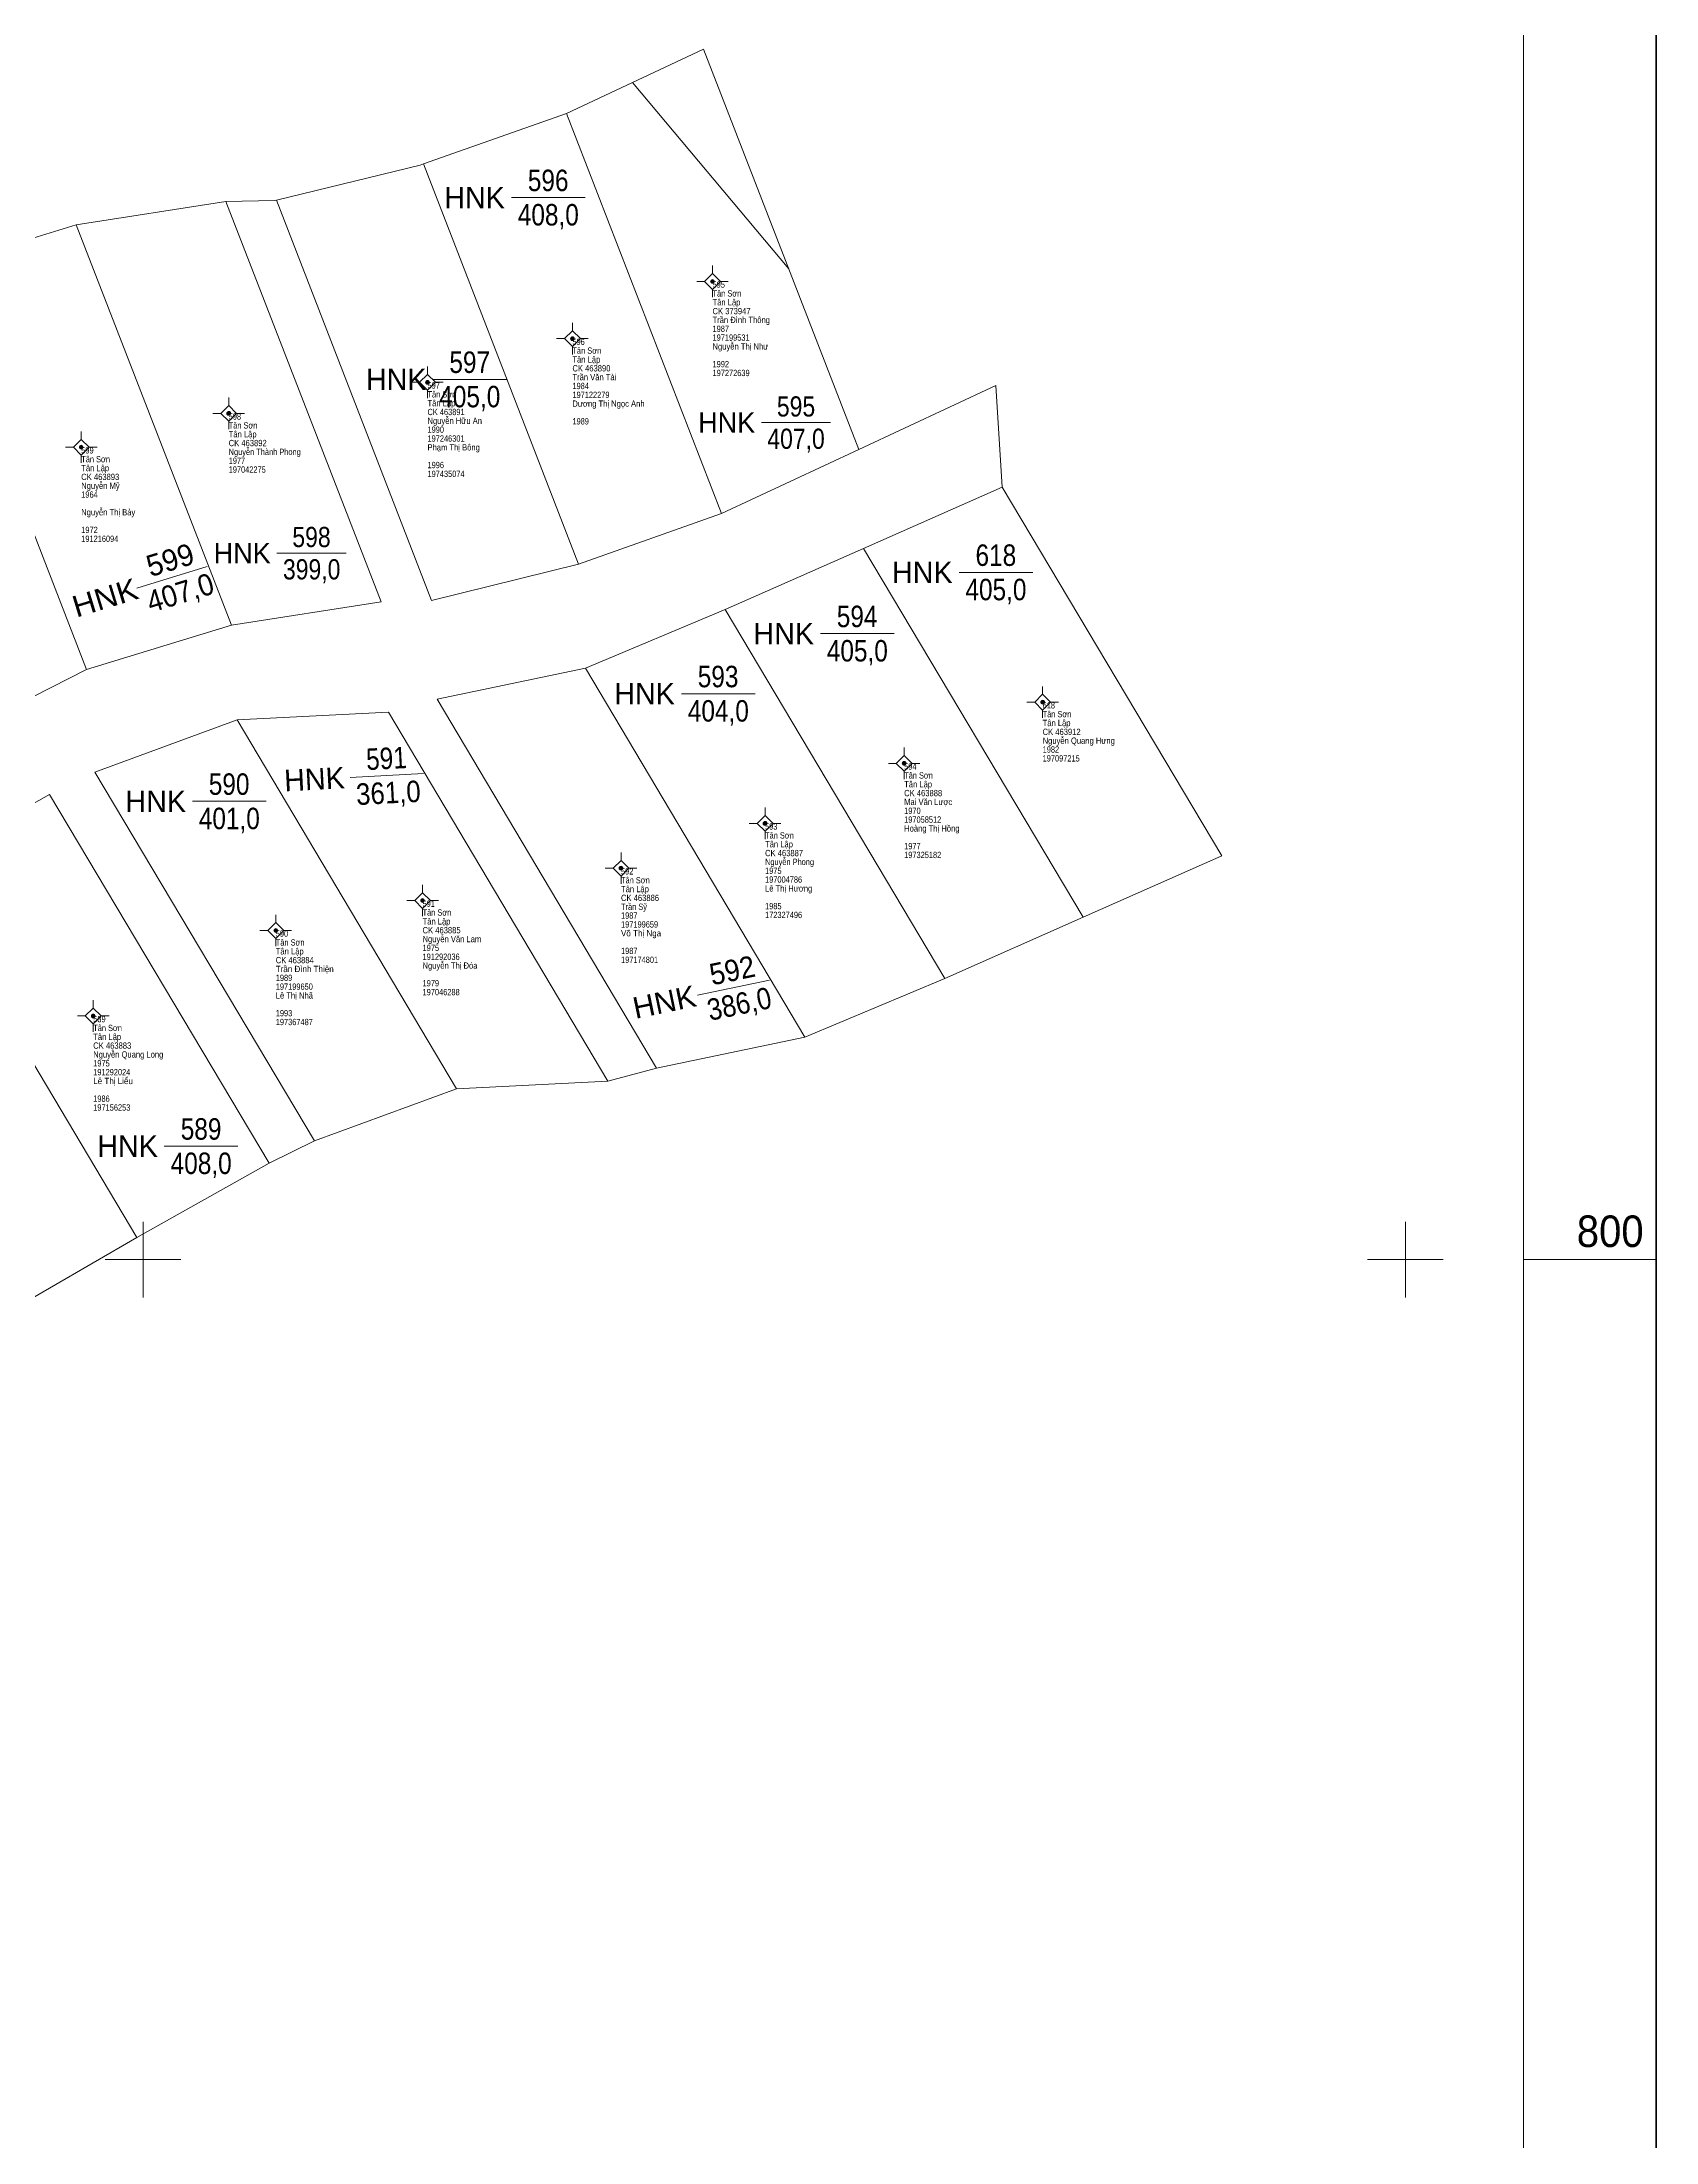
# Model space of a CAD drawing. Header units: metres. Extents: x 547873 to 548420, y 1837499 to 1838035.
# Drawn here: x 548292 to 548419.8, y 1837730.1 to 1837896.4 of the extents above; entities that cross this region are included whole.
import ezdxf
from ezdxf.enums import TextEntityAlignment as Align

# ---------------------------------------------------------------- set-up
doc = ezdxf.new("R2010")
doc.units = ezdxf.units.M
doc.header["$LTSCALE"] = 0.2
for name, color, linetype, lineweight in [('10', 7, 'Continuous', 13), ('11', 7, 'Continuous', 13), ('13', 7, 'Continuous', 13), ('23', 7, 'Continuous', 13), ('46', 7, 'Continuous', 13), ('63', 7, 'Continuous', 13)]:
    doc.layers.add(name, color=color, linetype=linetype, lineweight=lineweight)
for name, color, linetype in [('15', 7, 'Continuous'), ('2', 7, 'Continuous'), ('4', 7, 'Continuous')]:
    doc.layers.add(name, color=color, linetype=linetype)

msp = doc.modelspace()

# ---------------------------------------------------------------- hatches: boundary and pattern name
at = {"layer": '11'}
for points in [[(548345.2598, 1837877.47, 1), (548344.9598, 1837877.47, 1)], [(548334.1597, 1837872.94, 1), (548333.8597, 1837872.94, 1)], [(548322.6798, 1837869.48, 1), (548322.3797, 1837869.48, 1)], [(548306.9298, 1837867.02, 1), (548306.6297, 1837867.02, 1)], [(548295.2498, 1837864.34, 1), (548294.9498, 1837864.34, 1)], [(548371.4097, 1837844.15, 1), (548371.1097, 1837844.15, 1)], [(548360.4398, 1837839.3, 1), (548360.1397, 1837839.3, 1)], [(548349.4198, 1837834.55, 1), (548349.1197, 1837834.55, 1)], [(548338.0098, 1837831, 1), (548337.7098, 1837831, 1)], [(548322.2897, 1837828.44, 1), (548321.9897, 1837828.44, 1)], [(548310.6597, 1837826.07, 1), (548310.3597, 1837826.07, 1)], [(548296.1998, 1837819.3, 1), (548295.8997, 1837819.3, 1)]]:
    msp.add_hatch(color=256, dxfattribs=at).paths.add_polyline_path(points)

# ---------------------------------------------------------------- linework, layer by layer
at = {"layer": '10'}
for p, q in [((548333.53, 1837890.78), (548344.4, 1837895.86)), ((548322.22, 1837886.77), (548333.53, 1837890.78)), ((548333.53, 1837890.78), (548345.82, 1837859.08)), ((548322.22, 1837886.77), (548334.5, 1837855.09)), ((548294.7, 1837881.95), (548306.56, 1837883.8)), ((548283.22, 1837878.44), (548294.7, 1837881.95)), ((548294.7, 1837881.95), (548306.99, 1837850.25)), ((548283.22, 1837878.44), (548295.51, 1837846.74)), ((548357.08, 1837856.33), (548374.47, 1837827.12)), ((548346.1, 1837851.48), (548363.5, 1837822.26)), ((548335.04, 1837846.83), (548352.43, 1837817.62)), ((548307.45, 1837842.74), (548324.84, 1837813.53)), ((548282.12, 1837830.97), (548299.51, 1837801.76)), ((548363.5, 1837822.26), (548374.47, 1837827.12)), ((548352.43, 1837817.62), (548363.5, 1837822.26)), ((548340.68, 1837815.17), (548352.43, 1837817.62)), ((548313.57, 1837809.4), (548324.84, 1837813.53)), ((548324.84, 1837813.53), (548336.82, 1837814.14)), ((548299.51, 1837801.76), (548309.98, 1837807.63)), ((548289.12, 1837795.74), (548299.51, 1837801.76))]:
    msp.add_line(p, q, dxfattribs=at)
for points in [[(548310.56, 1837883.9), (548321.95, 1837886.67), (548322.22, 1837886.77)], [(548368.06, 1837861.18), (548385.45, 1837831.97), (548374.47, 1837827.12)]]:
    msp.add_lwpolyline(points, dxfattribs=at)
at = {"layer": '11'}
for p, q in [((548345.11, 1837878.72), (548345.11, 1837878.1)), ((548344.48, 1837877.47), (548343.86, 1837877.47)), ((548345.11, 1837876.84), (548345.11, 1837876.22)), ((548346.36, 1837877.47), (548345.74, 1837877.47)), ((548334.01, 1837874.19), (548334.01, 1837873.56)), ((548333.38, 1837872.94), (548332.76, 1837872.94)), ((548334.01, 1837872.32), (548334.01, 1837871.69)), ((548335.26, 1837872.94), (548334.64, 1837872.94)), ((548322.53, 1837870.73), (548322.53, 1837870.1)), ((548306.78, 1837868.27), (548306.78, 1837867.64)), ((548321.9, 1837869.48), (548321.28, 1837869.48)), ((548322.53, 1837868.86), (548322.53, 1837868.23)), ((548323.78, 1837869.48), (548323.16, 1837869.48)), ((548306.16, 1837867.02), (548305.53, 1837867.02)), ((548306.78, 1837866.4), (548306.78, 1837865.77)), ((548308.03, 1837867.02), (548307.4, 1837867.02)), ((548295.1, 1837865.59), (548295.1, 1837864.96)), ((548294.48, 1837864.34), (548293.85, 1837864.34)), ((548295.1, 1837863.72), (548295.1, 1837863.09)), ((548296.35, 1837864.34), (548295.72, 1837864.34)), ((548371.26, 1837845.4), (548371.26, 1837844.78)), ((548370.64, 1837844.15), (548370.01, 1837844.15)), ((548371.26, 1837843.52), (548371.26, 1837842.9)), ((548372.51, 1837844.15), (548371.88, 1837844.15)), ((548360.29, 1837840.55), (548360.29, 1837839.92)), ((548359.66, 1837839.3), (548359.04, 1837839.3)), ((548360.29, 1837838.68), (548360.29, 1837838.05)), ((548361.54, 1837839.3), (548360.92, 1837839.3)), ((548349.27, 1837835.8), (548349.27, 1837835.18)), ((548348.64, 1837834.55), (548348.02, 1837834.55)), ((548349.27, 1837833.92), (548349.27, 1837833.3)), ((548350.52, 1837834.55), (548349.9, 1837834.55)), ((548337.86, 1837832.25), (548337.86, 1837831.62)), ((548337.24, 1837831), (548336.61, 1837831)), ((548337.86, 1837830.38), (548337.86, 1837829.75)), ((548339.11, 1837831), (548338.48, 1837831)), ((548321.52, 1837828.44), (548320.89, 1837828.44)), ((548322.14, 1837829.69), (548322.14, 1837829.06)), ((548323.39, 1837828.44), (548322.76, 1837828.44)), ((548310.51, 1837827.32), (548310.51, 1837826.7)), ((548322.14, 1837827.82), (548322.14, 1837827.19)), ((548309.88, 1837826.07), (548309.26, 1837826.07)), ((548310.51, 1837825.44), (548310.51, 1837824.82)), ((548311.76, 1837826.07), (548311.14, 1837826.07)), ((548296.05, 1837820.55), (548296.05, 1837819.92)), ((548295.42, 1837819.3), (548294.8, 1837819.3)), ((548296.05, 1837818.68), (548296.05, 1837818.05)), ((548297.3, 1837819.3), (548296.68, 1837819.3))]:
    msp.add_line(p, q, dxfattribs=at)
for points in [[(548345.11, 1837878.1), (548344.48, 1837877.47), (548345.11, 1837876.84), (548345.74, 1837877.47)], [(548334.01, 1837873.56), (548333.38, 1837872.94), (548334.01, 1837872.32), (548334.64, 1837872.94)], [(548322.53, 1837870.1), (548321.9, 1837869.48), (548322.53, 1837868.86), (548323.16, 1837869.48)], [(548306.78, 1837867.64), (548306.16, 1837867.02), (548306.78, 1837866.4), (548307.4, 1837867.02)], [(548295.1, 1837864.96), (548294.48, 1837864.34), (548295.1, 1837863.72), (548295.72, 1837864.34)], [(548371.26, 1837844.78), (548370.64, 1837844.15), (548371.26, 1837843.52), (548371.88, 1837844.15)], [(548360.29, 1837839.92), (548359.66, 1837839.3), (548360.29, 1837838.68), (548360.92, 1837839.3)], [(548349.27, 1837835.18), (548348.64, 1837834.55), (548349.27, 1837833.92), (548349.9, 1837834.55)], [(548337.86, 1837831.62), (548337.24, 1837831), (548337.86, 1837830.38), (548338.48, 1837831)], [(548322.14, 1837829.06), (548321.52, 1837828.44), (548322.14, 1837827.82), (548322.76, 1837828.44)], [(548310.51, 1837826.7), (548309.88, 1837826.07), (548310.51, 1837825.44), (548311.14, 1837826.07)], [(548296.05, 1837819.92), (548295.42, 1837819.3), (548296.05, 1837818.68), (548296.68, 1837819.3)]]:
    msp.add_lwpolyline(points, close=True, dxfattribs=at)
for centre in [(548345.1098, 1837877.47), (548334.0097, 1837872.94), (548322.5297, 1837869.48), (548306.7797, 1837867.02), (548295.0998, 1837864.34), (548371.2597, 1837844.15), (548360.2897, 1837839.3), (548349.2697, 1837834.55), (548337.8598, 1837831), (548322.1397, 1837828.44), (548310.5097, 1837826.07), (548296.0498, 1837819.3)]:
    msp.add_circle(centre, 0.15, dxfattribs=at)
at = {"layer": '13'}
for p, q in [((548329.18, 1837884.11), (548335.01, 1837884.11)), ((548322.97, 1837869.71), (548328.79, 1837869.71)), ((548348.98, 1837866.29), (548354.46, 1837866.29)), ((548299.51, 1837853.19), (548305.08, 1837854.9)), ((548310.6, 1837855.95), (548316.09, 1837855.95)), ((548364.64, 1837854.43), (548370.47, 1837854.43)), ((548353.66, 1837849.58), (548359.49, 1837849.58)), ((548342.65, 1837844.82), (548348.48, 1837844.82)), ((548316.4, 1837838.19), (548322.22, 1837838.49)), ((548303.91, 1837836.3), (548309.74, 1837836.3)), ((548343.92, 1837820.95), (548349.63, 1837822.14)), ((548301.68, 1837808.99), (548307.51, 1837808.99))]:
    msp.add_line(p, q, dxfattribs=at)
at = {"layer": '23'}
for p, q in [((548344.4, 1837895.86), (548356.69, 1837864.16)), ((548345.82, 1837859.08), (548356.69, 1837864.16)), ((548357.08, 1837856.33), (548368.06, 1837861.18)), ((548334.5, 1837855.09), (548345.82, 1837859.08)), ((548346.1, 1837851.48), (548357.08, 1837856.33)), ((548335.04, 1837846.83), (548346.1, 1837851.48)), ((548295.51, 1837846.74), (548306.99, 1837850.25)), ((548284.82, 1837841.3), (548295.51, 1837846.74)), ((548336.82, 1837814.14), (548340.68, 1837815.17)), ((548309.98, 1837807.63), (548313.57, 1837809.4))]:
    msp.add_line(p, q, dxfattribs=at)
for points in [[(548306.56, 1837883.8), (548310.43, 1837883.87), (548310.56, 1837883.9)], [(548306.99, 1837850.25), (548318.85, 1837852.1), (548306.56, 1837883.8)], [(548310.56, 1837883.9), (548322.85, 1837852.2), (548334.5, 1837855.09)], [(548356.69, 1837864.16), (548367.56, 1837869.24), (548368.06, 1837861.18)], [(548335.04, 1837846.83), (548323.29, 1837844.38), (548340.68, 1837815.17)], [(548307.45, 1837842.74), (548319.43, 1837843.35), (548336.82, 1837814.14)], [(548307.45, 1837842.74), (548296.18, 1837838.61), (548313.57, 1837809.4)], [(548282.12, 1837830.97), (548292.59, 1837836.84), (548309.98, 1837807.63)]]:
    msp.add_lwpolyline(points, dxfattribs=at)
at = {"layer": '46'}
msp.add_line((548338.78, 1837893.23), (548351.15, 1837878.46), dxfattribs=at)
at = {"layer": '63'}
for p, q in [((548300, 1837797), (548300, 1837803)), ((548400, 1837797), (548400, 1837803)), ((548297, 1837800), (548303, 1837800)), ((548397, 1837800), (548403, 1837800)), ((548409.35, 1837800), (548419.85, 1837800))]:
    msp.add_line(p, q, dxfattribs=at)
at = {"layer": '63', "lineweight": 70}
msp.add_lwpolyline([(547873.07, 1838025.96), (548419.85, 1838025.96), (548419.85, 1837499.44), (547873.07, 1837499.44)], close=True, dxfattribs=at)
at = {"layer": '63'}
msp.add_lwpolyline([(547883.57, 1838015.46), (548409.35, 1838015.46), (548409.35, 1837509.94), (547883.57, 1837509.94)], close=True, dxfattribs=at)

# ---------------------------------------------------------------- texts
at = {"layer": '13', "width": 0.85}
for s, height, p in [('596', 1.7, (548332.09, 1837884.62)), ('597', 1.7, (548325.875, 1837870.22)), ('595', 1.6, (548351.725, 1837866.77)), ('598', 1.6, (548313.34, 1837856.43)), ('618', 1.7, (548367.555, 1837854.94)), ('594', 1.7, (548356.565, 1837850.09)), ('593', 1.7, (548345.55, 1837845.33)), ('590', 1.7, (548306.815, 1837836.81)), ('589', 1.7, (548304.595, 1837809.5))]:
    msp.add_text(s, height=height, dxfattribs=at).set_placement(p, align=Align.CENTER)
at = {"layer": '13'}
msp.add_text('599', height=1.7, rotation=17.001, dxfattribs=at).set_placement((548302.3915, 1837854.6008), align=Align.CENTER)
for s, rotation, width, p in [('591', 2.915, 0.85, (548319.3168, 1837838.8503)), ('592', 11.778, 0.95, (548346.8415, 1837822.0794))]:
    msp.add_text(s, height=1.7, rotation=rotation, dxfattribs=dict(at, width=width)).set_placement(p, align=Align.CENTER)
at = {"layer": '15'}
for s, width, p in [('Tân Sơn', 0.85, (548345.11, 1837876.27)), ('595', 0.85, (548345.11, 1837876.97)), ('Tân Lập', 0.9, (548345.11, 1837875.57)), ('Trần Đình Thông', 0.9, (548345.11, 1837874.17)), ('CK 373947', 0.9, (548345.11, 1837874.87)), ('1987', 0.85, (548345.11, 1837873.47)), ('197199531', 0.85, (548345.11, 1837872.77)), ('Tân Sơn', 0.85, (548334.01, 1837871.74)), ('Tân Lập', 0.9, (548334.01, 1837871.04)), ('596', 0.85, (548334.01, 1837872.44)), ('Nguyễn Thị Như', 0.9, (548345.11, 1837872.07)), ('Trần Văn Tài', 0.9, (548334.01, 1837869.64)), ('CK 463890', 0.9, (548334.01, 1837870.34)), ('1992', 0.85, (548345.11, 1837870.67)), ('197272639', 0.85, (548345.11, 1837869.97)), ('Tân Sơn', 0.85, (548322.53, 1837868.28)), ('Tân Lập', 0.9, (548322.53, 1837867.58)), ('597', 0.85, (548322.53, 1837868.98)), ('1984', 0.85, (548334.01, 1837868.94)), ('197122279', 0.85, (548334.01, 1837868.24)), ('Dương Thị Ngọc Anh', 0.9, (548334.01, 1837867.54)), ('598', 0.85, (548306.78, 1837866.52)), ('CK 463891', 0.85, (548322.53, 1837866.88)), ('Nguyễn Hữu An', 0.9, (548322.53, 1837866.18)), ('1989', 0.85, (548334.01, 1837866.14)), ('Tân Sơn', 0.85, (548306.78, 1837865.82)), ('Tân Lập', 0.9, (548306.78, 1837865.12)), ('CK 463892', 0.9, (548306.78, 1837864.42)), ('1990', 0.85, (548322.53, 1837865.48)), ('197246301', 0.85, (548322.53, 1837864.78)), ('Tân Sơn', 0.85, (548295.1, 1837863.14)), ('599', 0.85, (548295.1, 1837863.84)), ('1977', 0.85, (548306.78, 1837863.02)), ('Nguyễn Thành Phong', 0.85, (548306.78, 1837863.72)), ('1996', 0.85, (548322.53, 1837862.68)), ('Phạm Thị Bông', 0.9, (548322.53, 1837864.08)), ('Tân Lập', 0.9, (548295.1, 1837862.44)), ('CK 463893', 0.9, (548295.1, 1837861.74)), ('Nguyễn Mỹ', 0.9, (548295.1, 1837861.04)), ('197042275', 0.85, (548306.78, 1837862.32)), ('197435074', 0.85, (548322.53, 1837861.98)), ('1964', 0.85, (548295.1, 1837860.34)), ('Nguyễn Thị Bảy', 0.9, (548295.1, 1837858.94)), ('1972', 0.85, (548295.1, 1837857.54)), ('191216094', 0.85, (548295.1, 1837856.84)), ('Tân Sơn', 0.85, (548371.26, 1837842.95)), ('618', 0.85, (548371.26, 1837843.65)), ('Tân Lập', 0.9, (548371.26, 1837842.25)), ('CK 463912', 0.9, (548371.26, 1837841.55)), ('Nguyễn Quang Hưng', 0.9, (548371.26, 1837840.85)), ('1982', 0.85, (548371.26, 1837840.15)), ('197097215', 0.85, (548371.26, 1837839.45)), ('Tân Sơn', 0.85, (548360.29, 1837838.1)), ('594', 0.85, (548360.29, 1837838.8)), ('Tân Lập', 0.9, (548360.29, 1837837.4)), ('CK 463888', 0.9, (548360.29, 1837836.7)), ('Mai Văn Lược', 0.9, (548360.29, 1837836)), ('1970', 0.85, (548360.29, 1837835.3)), ('197058512', 0.85, (548360.29, 1837834.6)), ('Tân Sơn', 0.85, (548349.27, 1837833.35)), ('Tân Lập', 0.9, (548349.27, 1837832.65)), ('593', 0.85, (548349.27, 1837834.05)), ('Hoàng Thị Hồng', 0.9, (548360.29, 1837833.9)), ('CK 463887', 0.9, (548349.27, 1837831.95)), ('Nguyễn Phong', 0.85, (548349.27, 1837831.25)), ('1977', 0.85, (548360.29, 1837832.5)), ('197325182', 0.85, (548360.29, 1837831.8)), ('Tân Sơn', 0.85, (548337.86, 1837829.8)), ('592', 0.85, (548337.86, 1837830.5)), ('1975', 0.85, (548349.27, 1837830.55)), ('197004786', 0.85, (548349.27, 1837829.85)), ('591', 0.8, (548322.14, 1837827.94)), ('Trần Sỹ', 0.85, (548337.86, 1837827.7)), ('Tân Lập', 0.9, (548337.86, 1837829.1)), ('CK 463886', 0.9, (548337.86, 1837828.4)), ('1985', 0.85, (548349.27, 1837827.75)), ('Lê Thị Hương', 0.9, (548349.27, 1837829.15)), ('Tân Sơn', 0.85, (548322.14, 1837827.24)), ('Tân Lập', 0.9, (548322.14, 1837826.54)), ('1987', 0.85, (548337.86, 1837827)), ('197199659', 0.85, (548337.86, 1837826.3)), ('172327496', 0.85, (548349.27, 1837827.05)), ('Tân Sơn', 0.85, (548310.51, 1837824.87)), ('590', 0.85, (548310.51, 1837825.57)), ('CK 463885', 0.9, (548322.14, 1837825.84)), ('1975', 0.85, (548322.14, 1837824.44)), ('Nguyễn Văn Lam', 0.9, (548322.14, 1837825.14)), ('Võ Thị Nga', 0.95, (548337.86, 1837825.6)), ('Tân Lập', 0.9, (548310.51, 1837824.17)), ('Trần Đình Thiện', 0.95, (548310.51, 1837822.77)), ('CK 463884', 0.9, (548310.51, 1837823.47)), ('191292036', 0.85, (548322.14, 1837823.74)), ('Nguyễn Thị Đóa', 0.9, (548322.14, 1837823.04)), ('1987', 0.85, (548337.86, 1837824.2)), ('197174801', 0.85, (548337.86, 1837823.5)), ('1989', 0.85, (548310.51, 1837822.07)), ('197199650', 0.85, (548310.51, 1837821.37)), ('1979', 0.85, (548322.14, 1837821.64)), ('Lê Thị Nhã', 0.9, (548310.51, 1837820.67)), ('197046288', 0.85, (548322.14, 1837820.94)), ('Tân Sơn', 0.85, (548296.05, 1837818.1)), ('589', 0.85, (548296.05, 1837818.8)), ('1993', 0.85, (548310.51, 1837819.27)), ('197367487', 0.85, (548310.51, 1837818.57)), ('Tân Lập', 0.9, (548296.05, 1837817.4)), ('CK 463883', 0.9, (548296.05, 1837816.7)), ('Nguyễn Quang Long', 0.9, (548296.05, 1837816)), ('1975', 0.85, (548296.05, 1837815.3)), ('191292024', 0.85, (548296.05, 1837814.6)), ('Lê Thị Liểu', 0.95, (548296.05, 1837813.9)), ('1986', 0.85, (548296.05, 1837812.5)), ('197156253', 0.85, (548296.05, 1837811.8))]:
    msp.add_text(s, height=0.5, dxfattribs=dict(at, width=width)).set_placement(p)
at = {"layer": '2'}
for height, p in [(1.7, (548328.66, 1837883.26)), (1.7, (548322.45, 1837868.86)), (1.6, (548348.49, 1837865.49)), (1.6, (548310.11, 1837855.15)), (1.7, (548364.13, 1837853.58)), (1.7, (548353.15, 1837848.73)), (1.7, (548342.13, 1837843.97)), (1.7, (548303.4, 1837835.45)), (1.7, (548301.17, 1837808.14))]:
    msp.add_text('HNK', height=height, dxfattribs=at).set_placement(p, align=Align.RIGHT)
for rotation, width, p in [(17.001, 1.1, (548299.7629, 1837852.381)), (11.778, 1.05, (548343.933, 1837820.0873))]:
    msp.add_text('HNK', height=1.7, rotation=rotation, dxfattribs=dict(at, width=width)).set_placement(p, align=Align.RIGHT)
msp.add_text('HNK', height=1.7, rotation=2.915, dxfattribs=at).set_placement((548316.0136, 1837837.3271), align=Align.RIGHT)
at = {"layer": '4', "width": 0.85}
for s, height, p in [('408,0', 1.7, (548332.1, 1837881.9)), ('405,0', 1.7, (548325.88, 1837867.5)), ('407,0', 1.6, (548351.725, 1837864.21)), ('399,0', 1.6, (548313.355, 1837853.87)), ('405,0', 1.7, (548367.56, 1837852.22)), ('405,0', 1.7, (548356.58, 1837847.37)), ('404,0', 1.7, (548345.57, 1837842.61)), ('401,0', 1.7, (548306.83, 1837834.09)), ('408,0', 1.7, (548304.6, 1837806.78))]:
    msp.add_text(s, height=height, dxfattribs=at).set_placement(p, align=Align.CENTER)
at = {"layer": '4'}
for s, rotation, width, p in [('407,0', 17.001, 0.95, (548303.1915, 1837852.0085)), ('361,0', 2.915, 0.9, (548319.4718, 1837836.1279)), ('386,0', 11.778, 0.9, (548347.4015, 1837819.4304))]:
    msp.add_text(s, height=1.7, rotation=rotation, dxfattribs=dict(at, width=width)).set_placement(p, align=Align.CENTER)
at = {"layer": '63', "width": 0.95}
msp.add_text('800', height=2.5, dxfattribs=at).set_placement((548418.87, 1837801), align=Align.RIGHT)

doc.saveas('drawing.dxf')
